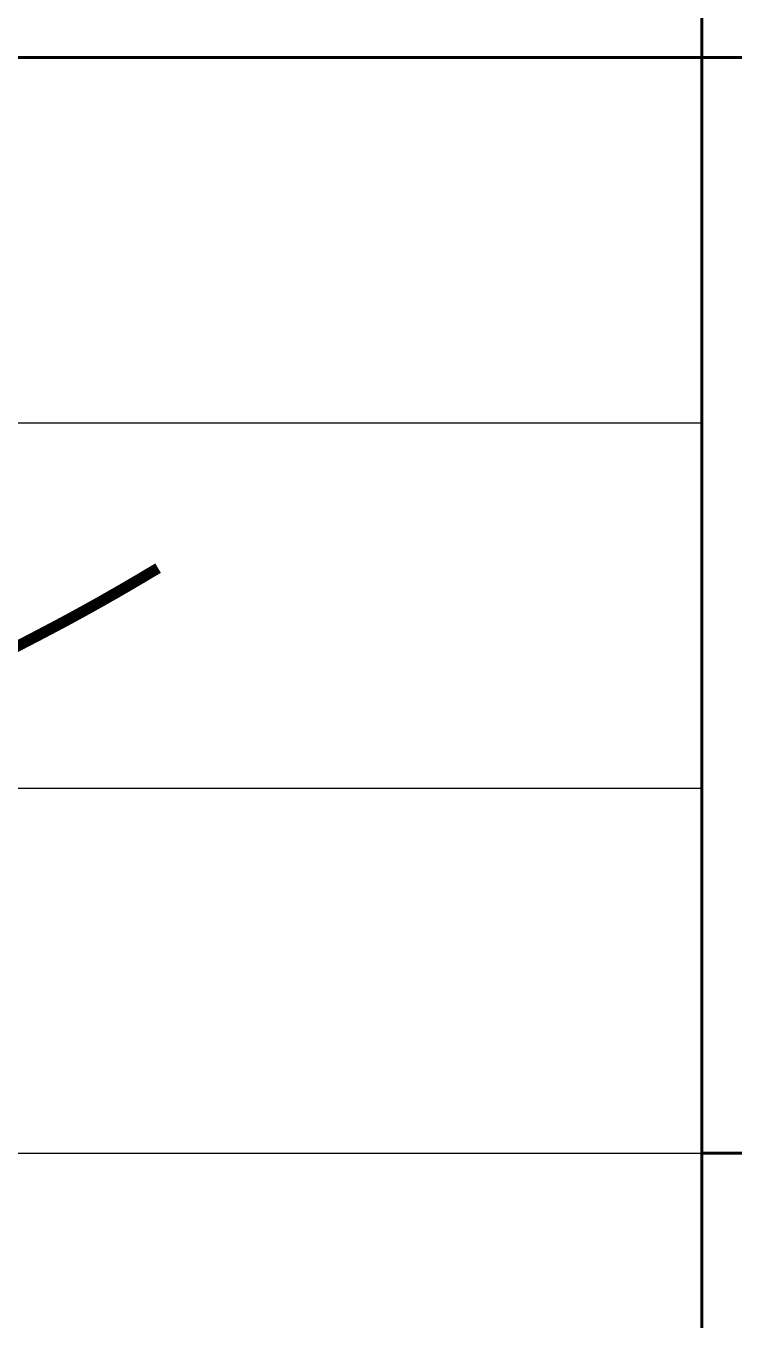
# Paper-space layout 'A4 Ф3' of a CAD drawing. Header units: millimetres. Extents: x 1 to 211, y 1 to 298.
# Drawn here: x 76.75 to 86.44, y 18.72 to 36.43 of the extents above; entities that cross this region are included whole.
import ezdxf

# ---------------------------------------------------------------- set-up
doc = ezdxf.new("R2010")
doc.units = ezdxf.units.MM
doc.layers.add('FORMAT', color=7, linetype='Continuous')
doc.layers.add('List', color=7, linetype='Continuous')

# ---------------------------------------------------------------- blocks, each defined once
blk = doc.blocks.new('СНП')
at = {"layer": 'List', "color": 0, "const_width": 0.3}
for points in [[(9.310406134596747, 9.33727335909637), (9.10652561681252, 9.396389962775764), (8.917012832402749, 9.44063263065027), (8.74123004902617, 9.471926225000537), (8.578539534341521, 9.492195608107181), (8.428303556007537, 9.503365642250849), (8.289884381682954, 9.50736118971215), (8.16264427902651, 9.50610711277173), (8.045945515696943, 9.501528273710257), (7.939183704860555, 9.495220391719776), (7.841887841713932, 9.487462613638321), (7.753620266961233, 9.478204943215388), (7.673943321306614, 9.467397384200458), (7.602419345454226, 9.454989940343033), (7.538610680108229, 9.440932615392597), (7.482079665972776, 9.425175413098628), (7.432388643752025, 9.407668337210623), (7.389147888260605, 9.388411387795628), (7.352159410755058, 9.367604550190812), (7.3212731566024, 9.34549780605092), (7.296339071169645, 9.32234113703069), (7.277207099823808, 9.298384524784844), (7.263727187931905, 9.27387795096812), (7.255749280860952, 9.249071397235248), (7.253123323977964, 9.224214845240965), (7.255786794468837, 9.199574942257925), (7.264027296794994, 9.175484998030505), (7.278219967236731, 9.152294987920987), (7.298739942074352, 9.130354887291695), (7.325962357588156, 9.110014671504892), (7.360262350058446, 9.091624315922878), (7.402015055765518, 9.075533795907972), (7.451595610989679, 9.06209308682245), (7.50922076117761, 9.051593834801565), (7.574473688441527, 9.044094369072354), (7.646779184060031, 9.039594689634832), (7.725562039311723, 9.038094796488984), (7.810247045475204, 9.039594689634832), (7.900258993829075, 9.044094369072354), (7.995022675651933, 9.051593834801565), (8.093962882222378, 9.06209308682245), (8.196583600034385, 9.07553379590798), (8.302705596443392, 9.091624315922893), (8.412228834020206, 9.1100146715049), (8.525053275335639, 9.1303548872917), (8.641078882960498, 9.152294987921003), (8.760205619465596, 9.17548499803052), (8.88233344742174, 9.199574942257932), (9.00736232939974, 9.224214845240965), (9.135242246483562, 9.249142225491404), (9.266123253809788, 9.274444577017412), (9.400205425028162, 9.300296887701215), (9.53768883378842, 9.326874145425052), (9.678773553740305, 9.354351338071154), (9.823659658533556, 9.38290345352177), (9.972547221817912, 9.41270547965913), (10.12563631724311, 9.443932404365476), (10.28292694541348, 9.47667588803668), (10.44361881475166, 9.510694281123158), (10.60671156063488, 9.545662606588962), (10.77120481844034, 9.581255887398134), (10.9360982235453, 9.617149146514741), (11.10039141132695, 9.653017406902812), (11.26308401716253, 9.688535691526404), (11.42317567642926, 9.723379023349572), (11.57992820640424, 9.757356084826846), (11.73365215196403, 9.790810196374593), (11.88492023988509, 9.824218337899701), (12.03430519694387, 9.858057489309012), (12.18237974991681, 9.892804630509396), (12.32971662558035, 9.928936741407718), (12.47688855071095, 9.966930801910841), (12.62446825208504, 10.00726379192562), (12.7726869614206, 10.05025857194667), (12.92040993020161, 10.09562152481974), (13.06616091485362, 10.14290491397827), (13.20846367180214, 10.19166100285574), (13.34584195747269, 10.24144205488562), (13.47681952829079, 10.2918003335014), (13.59992014068197, 10.34228810213653), (13.71366755107174, 10.3924576242245), (13.81696111104675, 10.44189634949168), (13.91020255283813, 10.49033247283597), (13.99416920383813, 10.53752937544823), (14.06963839143902, 10.58325043851926), (14.13738744303304, 10.62725904323988), (14.19819368601245, 10.66931857080092), (14.25283444776951, 10.7091924023932), (14.30208705569647, 10.74664391920754), (14.34661775549416, 10.78152025448956), (14.38664846609772, 10.81400354970404), (14.42229002475087, 10.84435969837056), (14.45365326869732, 10.87285459400872), (14.48084903518079, 10.89975413013811), (14.503988161445, 10.92532420027829), (14.52318148473366, 10.94983069794887), (14.53853984229048, 10.9735395166694), (14.55016298751396, 10.99661683992317), (14.55810633842162, 11.0188300110481), (14.56241422918576, 11.0398466633458), (14.5631309939787, 11.0593344301179), (14.56030096697272, 11.07696094466598), (14.55396848234014, 11.09239384029167), (14.54417787425324, 11.10530075029658), (14.53097347688435, 11.11534930798232), (14.51440701373662, 11.12225146217005), (14.49455976563675, 11.12589642375925), (14.47152040274231, 11.1262177191689), (14.44537759521086, 11.12314887481802), (14.41622001319997, 11.11662341712565), (14.3841363268672, 11.10657487251077), (14.34921520637012, 11.09293676739242), (14.31154532186628, 11.0756426281896), (14.27118209227972, 11.05463706025148), (14.22804793160026, 11.02990898464794), (14.18203200258419, 11.00145840137892), (14.13302346798779, 10.96928531044447), (14.08091149056734, 10.93338971184454), (14.02558523307913, 10.89377160557919), (13.96693385827944, 10.85043099164837), (13.90484652892455, 10.80336787005209), (13.83920501864132, 10.75258593374474), (13.76986154453885, 10.69810364749821), (13.69666093459678, 10.63994316903876), (13.61944801679479, 10.57812665609267), (13.53806761911253, 10.51267626638619), (13.45236456952968, 10.44361415764561), (13.36218369602588, 10.37096248759719), (13.26736982658081, 10.29474341396718), (13.16784906979936, 10.21498278750329), (13.06387265678745, 10.13172123103881), (12.95577309927622, 10.04500306042846), (12.84388290899681, 9.954872591526971), (12.72853459768038, 9.861374140189042), (12.61006067705808, 9.764552022269392), (12.48879365886104, 9.66445055362275), (12.36506605482042, 9.561114050103832), (12.23833788679997, 9.453790841729706), (12.10457921719386, 9.338545315166975), (11.95888761852884, 9.210645871244566), (11.79636066333169, 9.065360910791433), (11.61209592412919, 8.897958834636505), (11.40119097344808, 8.703708043608742), (11.15874338381513, 8.477876938537094), (10.87985072775713, 8.215733920250498), (10.56175954992603, 7.914656539022708), (10.21031228347458, 7.580458942906794), (9.833500333680727, 7.221064429400577), (9.439315105822422, 6.844396296001953), (9.035748005177611, 6.458377840208783), (8.630790437024244, 6.070932359518906), (8.232433806640266, 5.689983151430197), (7.848669519303626, 5.323453513440519), (7.486013720853991, 4.977852570830776), (7.145081519377891, 4.654032760014018), (6.825012763523579, 4.351432345186346), (6.524947301939306, 4.069489590543867), (6.244024983273321, 3.807642760282654), (5.981385656173874, 3.565330118598829), (5.736169169289218, 3.341989929688473), (5.507515371267601, 3.137060457747701), (5.294416932388474, 2.94974411264129), (5.095277809456088, 2.778299886908904), (4.908354780905885, 2.620750918758865), (4.731904625173321, 2.475120346399556), (4.564184120693838, 2.339431308039287), (4.403450045902888, 2.211706941886433), (4.247959179235916, 2.089970386149332), (4.095968299128372, 1.972244779036323), (3.946052844213711, 1.856932779294787), (3.798062893917415, 1.743955127828108), (3.652167187862972, 1.633612086078706), (3.508534465673871, 1.526203915489013), (3.367333466973603, 1.422030877501434), (3.228732931385654, 1.321393233558382), (3.092901598533516, 1.224591245102281), (2.960008208040676, 1.131925173575531), (2.830253475748296, 1.043654478818091), (2.703966022368232, 0.9598754142598906), (2.58150644483001, 0.8806434317284015), (2.463235340063159, 0.806013983051109), (2.349513304997206, 0.7360425200554559), (2.24070093656168, 0.6707844945689203), (2.137158831686107, 0.6102953584189664), (2.039247587300015, 0.5546305634330793), (1.947082779226141, 0.5037808673718658), (1.859799898860051, 0.4574782517286451), (1.776289416490522, 0.4153900039298933), (1.695441802406328, 0.3771834114020933), (1.616147526896246, 0.3425257615717214), (1.537297060249051, 0.3110843418652465), (1.457780872753518, 0.2825264397091587), (1.376489434698422, 0.2565193425299199), (1.292673813503509, 0.2328273789212929), (1.207027465112391, 0.2116030421461517), (1.120604442599654, 0.1930958666346285), (1.034458799039878, 0.1775553868168629), (0.9496445875076485, 0.1652311371229942), (0.8672158610775464, 0.1563726519831832), (0.7882266728241554, 0.1512294658275479), (0.7137310758220583, 0.1500511130862421), (0.6445843324688612, 0.1530316760938248), (0.5808465424542579, 0.1601434288024919), (0.5223790147909673, 0.1713031930688729), (0.4690430584917057, 0.1864277907495975), (0.4206999825691906, 0.2054340437012527), (0.3772110960361399, 0.2282387737804754), (0.3384377079052705, 0.2547588028438952), (0.3042411271893002, 0.2849109527481133), (0.2744503015295721, 0.3185750771296298), (0.2487647330819325, 0.3554831567444339), (0.2268515626308536, 0.3953302041283493), (0.2083779309608076, 0.4378112318172427), (0.1930109788562666, 0.4826212523469522), (0.1804178471017028, 0.5294552782533515), (0.1702656764815884, 0.5780083220722645), (0.1622216077803955, 0.6279753963395578), (0.1560498656952785, 0.6791300710169496), (0.1519030105741208, 0.7315601457696915), (0.1500306866774881, 0.7854319776888943), (0.150682538265946, 0.840911923865697), (0.1541082096000599, 0.8981663413912102), (0.1605573449403959, 0.9573615873565657), (0.1702795885475188, 1.018664018852867), (0.1835245846819948, 1.082239992971267), (0.2005096162330158, 1.148232761539595), (0.2213225206042757, 1.216693155332677), (0.2460187738280961, 1.287648899862062), (0.2746538519367974, 1.361127720639309), (0.3072832309627007, 1.437157343175982), (0.3439623869381265, 1.515765492983611), (0.3847467958953963, 1.59697989557376), (0.42969193386683, 1.680828276457987), (0.4789087535213901, 1.767310635234103), (0.5327301140746047, 1.856316067845), (0.5915443513786423, 1.947705944319814), (0.655739801285672, 2.041341634687732), (0.7257047996478628, 2.137084508977871), (0.8018276823173838, 2.234795937219395), (0.8844967851464042, 2.334337289441471), (0.9741004439870927, 2.435569935673221), (1.070869811189961, 2.538332140747598), (1.174407305098895, 2.642369748712589), (1.284158160556121, 2.747405498419944), (1.399567612403866, 2.853162128721443), (1.520080895484357, 2.959362378468846), (1.645143244639823, 3.065728986513903), (1.77419989471249, 3.171984691708388), (1.906696080544586, 3.277852232904081), (2.042114021503486, 3.383031243823516), (2.180083875057156, 3.487128937672451), (2.320272783198709, 3.589729422527454), (2.462347887921259, 3.690416806465087), (2.605976331217921, 3.788775197561882), (2.750825255081807, 3.884388703894416), (2.896561801506031, 3.976841433539227), (3.042853112483707, 4.065717494572879), (3.190181047424514, 4.151099420376567), (3.342286335404396, 4.235063445550018), (3.503724422915862, 4.320184229997572), (3.679050756451419, 4.409036433623612), (3.872820782503578, 4.504194716332499), (4.089589947564846, 4.60823373802858), (4.333913698127733, 4.723728158616211), (4.610347480684747, 4.85325263799978), (4.921534523603355, 4.998390938548453), (5.26246918275086, 5.156763232490732), (5.62623359586952, 5.324998794519935), (6.005909900701595, 5.499726899329402), (6.394580234989343, 5.67757682161244), (6.785326736475026, 5.855177836062381), (7.171231542900903, 6.029159217372551), (7.54537679200923, 6.196150240236271), (7.902398380119242, 6.353511168543946), (8.243147237858047, 6.501526222974327), (8.570028054429725, 6.641210613403266), (8.885445519038358, 6.773579549706589), (9.191804320888023, 6.899648241760132), (9.491509149182807, 7.020431899439728), (9.786964693126786, 7.136945732621228), (10.08057564192404, 7.250204951180457), (10.37410835536858, 7.361070279127666), (10.66677587561409, 7.469784497010721), (10.95715291540421, 7.576435899511892), (11.24381418748255, 7.681112781313437), (11.52533440459273, 7.783903437097642), (11.80028827947838, 7.88489616154677), (12.06725052488312, 7.984179249343092), (12.32479585355057, 8.081840995168873), (12.57200292666209, 8.178033775721708), (12.80996619915003, 8.273166295760412), (13.04028407438449, 8.367711342059145), (13.26455495573555, 8.462141701392026), (13.4843772465733, 8.556930160533218), (13.70134935026785, 8.652549506256854), (13.91706967018926, 8.749472525337074), (14.13313660970765, 8.84817200454804), (14.35079806469916, 8.948991442941235), (14.56989990106418, 9.051757188677676), (14.78993747720918, 9.156166302195771), (15.01040615154062, 9.261915843933878), (15.23080128246493, 9.368702874330381), (15.4506182283886, 9.476224453823676), (15.66935234771808, 9.584177642852133), (15.88649899885981, 9.692259501854153), (16.10148146531236, 9.800137709175537), (16.31343473094266, 9.907362414791812), (16.52142170470973, 10.01345438658597), (16.72450529557261, 10.11793439244096), (16.92174841249031, 10.22032320023976), (17.11221396442188, 10.32014157786533), (17.29496486032633, 10.41691029320065), (17.4690640091627, 10.51015011412867), (17.63374503030389, 10.59943989718852), (17.78892438477835, 10.6845908535439), (17.93468924402841, 10.76547228301466), (18.07112677949639, 10.84195348542067), (18.19832416262462, 10.91390376058175), (18.31636856485542, 10.98119240831778), (18.42534715763113, 11.04368872844861), (18.52534711239407, 11.10126202079408), (18.61651371468001, 11.15387961007456), (18.69922470639849, 11.20190092061242), (18.77391594355252, 11.24578340163055), (18.84102328214509, 11.28598450235184), (18.90098257817919, 11.32296167199916), (18.95422968765781, 11.35717235979541), (19.00120046658394, 11.38907401496346), (19.04233077096059, 11.4191240867262), (19.07804556048635, 11.44772193565038), (19.10872620964227, 11.47503456767811), (19.13474319660498, 11.50117090009544), (19.15646699955114, 11.52623985018834), (19.17426809665741, 11.55035033524282), (19.18851696610042, 11.57361127254486), (19.19958408605683, 11.59613157938048), (19.20783993470327, 11.61802017303567), (19.21358234734782, 11.63933514283689), (19.21681858782406, 11.65993126627237), (19.21748327709703, 11.67961249287081), (19.21551103613174, 11.69818277216088), (19.21083648589319, 11.71544605367129), (19.20339424734642, 11.73120628693072), (19.19311894145642, 11.74526742146785), (19.17994518918822, 11.75743340681138), (19.16383303658638, 11.76755902038252), (19.14484423001368, 11.77570235117256), (19.12306594091243, 11.78197231606532), (19.09858534072499, 11.78647783194463), (19.07148960089365, 11.7893278156943), (19.04186589286076, 11.79063118419816), (19.00980138806864, 11.79049685434001), (18.97538325795961, 11.78903374300368), (18.93853886006796, 11.78622732819271), (18.89855629629574, 11.78156933238952), (18.85456385463698, 11.77442803919624), (18.80568982308567, 11.76417173221498), (18.75106248963585, 11.7501686950479), (18.68981014228152, 11.73178721129713), (18.62106106901669, 11.70839556456479), (18.54394355783538, 11.679362038453), (18.4579018923791, 11.64426548876358), (18.36364433887933, 11.6035270600969), (18.26219515921505, 11.55777846925301), (18.15457861526524, 11.50765143303197), (18.04181896890887, 11.45377766823382), (17.92494048202493, 11.39678889165861), (17.80496741649239, 11.33731682010639), (17.68292403419023, 11.2759931703772), (17.55951860124922, 11.21322819535626), (17.43419540080726, 11.14854629226935), (17.30608272025404, 11.08125039442747), (17.17430884697927, 11.01064343514158), (17.03800206837262, 10.93602834772265), (16.8962906718238, 10.85670806548163), (16.74830294472249, 10.77198552172952), (16.5931671744584, 10.68116364977726), (16.43036033348546, 10.58379952172814), (16.26075413451473, 10.48046676485467), (16.08556897532149, 10.37199314522168), (15.90602525368104, 10.25920642889396), (15.72334336736865, 10.14293438193635), (15.53874371415965, 10.02400477041366), (15.35344669182931, 9.90324536039072), (15.16867269815294, 9.781483917932349), (14.98513584334424, 9.659198802021933), (14.8015250873706, 9.535470743317262), (14.61602310263782, 9.409031065394707), (14.42681256155171, 9.278611091830648), (14.23207613651807, 9.142942146201454), (14.02999649994269, 9.000755552083511), (13.81875632423139, 8.850782633053164), (13.59653828178997, 8.69175471268678), (13.36241727774545, 8.52301715144395), (13.11903714810972, 8.346371457316955), (12.86993396161588, 8.16423317518126), (12.61864378699705, 7.979017849912345), (12.36870269298634, 7.79314102638569), (12.12364674831685, 7.609018249476775), (11.8870120217217, 7.429065064061063), (11.66233458193399, 7.25569701501405), (11.45230709185915, 7.090775693329668), (11.25624859109186, 6.933946874475765), (11.07263471339912, 6.784302380038688), (10.89994109254794, 6.640934031604736), (10.73664336230529, 6.502933650760262), (10.5812171564382, 6.369393059091578), (10.43213810871365, 6.239404078185003), (10.28788185289864, 6.112058529626871), (10.14713830016129, 5.986563447015846), (10.00945447127411, 5.862586711999917), (9.874591664410746, 5.739911418239437), (9.742311177744831, 5.618320659394719), (9.612374309450002, 5.497597529126096), (9.484542357699892, 5.377525121093924), (9.358576620668137, 5.257886528958522), (9.234238396528374, 5.13846484638023), (9.110912847476483, 5.018641889091163), (8.986480591797333, 4.896194361110559), (8.858446111798042, 4.768497688529429), (8.724313889785721, 4.63292729743879), (8.581588408067484, 4.486858613929676), (8.42777414895045, 4.327667064093098), (8.260375594741728, 4.152728074020053), (8.076897227748438, 3.959417069801595), (7.876102138744753, 3.746548293482987), (7.661787852373104, 3.518691250926565), (7.439010501742975, 3.281854263948936), (7.21282621996386, 3.04204565436671), (6.988291140145246, 2.805273743996487), (6.770461395396623, 2.577546854654883), (6.564393118827479, 2.3648733081585), (6.375142443547304, 2.173261426323925)], [(22.7860849770218, 6.580723989741244), (23.11507702775674, 6.625117774047595), (23.40876200135287, 6.671231660745881), (23.67172786128664, 6.718973131656497), (23.90856257103451, 6.768249668599843), (24.12385409407293, 6.818968753396291), (24.32219039387836, 6.871037867866242), (24.50815943392723, 6.924364493830076), (24.68634917769602, 6.978856113108179), (24.86072735976279, 7.034509956755641), (25.03278079911216, 7.091682252766197), (25.20337608583034, 7.15081897836827), (25.37337981000356, 7.21236611079027), (25.54365856171806, 7.276769627260627), (25.71507893106006, 7.344475505007771), (25.88850750811578, 7.415929721260113), (26.06481088297146, 7.491578253246096), (26.24442063349305, 7.571721838556157), (26.42602828866542, 7.656080256229046), (26.60789036525319, 7.744228045665522), (26.78826338002094, 7.835739746266376), (26.96540384973328, 7.93018989743237), (27.13756829115482, 8.0271530385643), (27.30301322105016, 8.126203709062914), (27.4599951561839, 8.226916448329005), (27.60709341140293, 8.328782129775163), (27.7441784938833, 8.430956962861195), (27.87144370888335, 8.53251349105875), (27.98908236166143, 8.632524257839442), (28.09728775747588, 8.730061806674918), (28.19625320158504, 8.824198681036798), (28.28617199924725, 8.914007424396722), (28.36723745572084, 8.998560580226316), (28.43968153687267, 9.077111030688407), (28.50389085100357, 9.149633012710659), (28.56029066702289, 9.21628110191191), (28.60930625383996, 9.277209873911026), (28.65136288036412, 9.332573904326836), (28.68688581550473, 9.382527768778203), (28.7163003281711, 9.427226042883994), (28.7400316872726, 9.466823302263016), (28.75848583141431, 9.501506326056216), (28.77199137798431, 9.531590707492661), (28.78085761406645, 9.557424243323489), (28.78539382674457, 9.579354730299848), (28.78590930310252, 9.597729965172846), (28.78271333022413, 9.61289774469364), (28.77611519519324, 9.625205865613365), (28.7664241850937, 9.635002124683162), (28.75380138713719, 9.642505505102207), (28.73781508904676, 9.64741973586188), (28.71788537867332, 9.649319732401636), (28.69343234386777, 9.647780410160898), (28.66387607248099, 9.642376684579126), (28.6286366523639, 9.632683471095739), (28.58713417136739, 9.618275685150188), (28.53878871734236, 9.598728242181892), (28.48323301259438, 9.573725549095847), (28.4209503172477, 9.543389978659143), (28.35263652588124, 9.507953395104416), (28.27898753307393, 9.46764766266432), (28.20069923340467, 9.422704645571478), (28.11846752145241, 9.373356208058517), (28.03298829179605, 9.319834214358089), (27.94495743901451, 9.262370528702832), (27.85487755363702, 9.201100405295477), (27.762478009994, 9.135772658219146), (27.66729487836617, 9.066039491527071), (27.56886422903424, 8.991553109272473), (27.46672213227894, 8.911965715508577), (27.36040465838097, 8.8269295142886), (27.24944787762108, 8.736096709665787), (27.13338786027997, 8.639119505693335), (27.01201197220512, 8.535869089087441), (26.88611276151112, 8.42709257721605), (26.75673407187932, 8.31375607011006), (26.62491974699105, 8.196825667800368), (26.49171363052764, 8.077267470317885), (26.35815956617046, 7.95604757769351), (26.22530139760085, 7.834132089958139), (26.09418296850013, 7.712487107142685), (25.96553883556655, 7.591859746682111), (25.83886640756583, 7.472121195627757), (25.7133538062806, 7.352923658435024), (25.58818915349346, 7.233919339559299), (25.46256057098705, 7.114760443456013), (25.33565618054398, 6.995099174580559), (25.20666410394685, 6.874587737388338), (25.0747724629783, 6.752878336334767), (24.93925958787675, 6.629520124993462), (24.79976464270384, 6.503650053410943), (24.65601699997705, 6.37430202075194), (24.50774603221381, 6.240509926181204), (24.3546811119316, 6.101307668863462), (24.19655161164785, 5.955729147963467), (24.03308690388005, 5.802808262645946), (23.86401636114564, 5.641578912075637), (23.68927554785491, 5.471422791632186), (23.50962479598946, 5.293112781554789), (23.32603062942371, 5.107769558297583), (23.13945957203209, 4.91651379831466), (22.95087814768901, 4.720466178060149), (22.76125288026892, 4.52074737398815), (22.57155029364623, 4.318478062552777), (22.38273691169536, 4.114778920208159), (22.19575348391386, 3.910815708232007), (22.01143766229167, 3.707934527196535), (21.83060132444186, 3.507526562497567), (21.65405634797748, 3.310982999530921), (21.48261461051161, 3.119695023692422), (21.31708798965729, 2.935053820377902), (21.1582883630276, 2.758450574983164), (21.00702760823559, 2.591276472904048), (20.86460086442867, 2.435251173865957), (20.73423631689154, 2.293408234912533), (20.61964541244327, 2.169109687417034), (20.5245395979029, 2.065717562752695), (20.45263032008951, 1.986593892292766), (20.40762902582213, 1.93510070741047), (20.39324716191982, 1.914600039479061), (20.41319617520165, 1.928453919871763), (20.46967973737379, 1.978530143885315), (20.55887041969098, 2.060719562510406), (20.67543301829506, 2.169418790661211), (20.81403232932792, 2.299024443251887), (20.96933314893139, 2.44393313519663), (21.13600027324735, 2.598541481409604), (21.30869849841765, 2.757246096804983), (21.48209262058415, 2.914443596296941), (21.65183328875804, 3.065599746382638), (21.81751456342772, 3.210456919891129), (21.97971635795096, 3.349826641234471), (22.13901858568548, 3.484520434824723), (22.29600115998904, 3.615349825073927), (22.45124399421936, 3.743126336394134), (22.60532700173421, 3.868661493197386), (22.75883009589131, 3.992766819895756), (22.91236540749075, 4.116137908851982), (23.06667393710196, 4.239006624231677), (23.22252890273668, 4.361488898151172), (23.3807035224067, 4.483700662726768), (23.54197101412377, 4.605757850074787), (23.70710459589965, 4.727776392311568), (23.87687748574611, 4.849872221553397), (24.05206290167491, 4.972161269916618), (24.23309900053924, 5.094637096750432), (24.41908369455799, 5.216803770335644), (24.60877983479147, 5.338042986185946), (24.8009502723, 5.457736439815043), (24.99435785814389, 5.575265826736604), (25.18776544338347, 5.690012842464348), (25.37993587907903, 5.801359182511959), (25.56963201629091, 5.908686542393127), (25.75599042814865, 6.011698651300328), (25.93964257605874, 6.111387373141191), (26.1215936434969, 6.209066605502101), (26.30284881393885, 6.306050245969458), (26.48441327086033, 6.403652192129669), (26.66729219773705, 6.503186341569119), (26.85249077804474, 6.605966591874214), (27.04101419525912, 6.713306840631332), (27.23340370202872, 6.826070138196172), (27.42834482769325, 6.94331614600145), (27.62405917076522, 7.063653678249153), (27.81876832975714, 7.185691549141289), (28.01069390318153, 7.308038572879837), (28.1980574895509, 7.42930356366682), (28.37908068737778, 7.548095335704211), (28.55198509517466, 7.66302270319403), (28.71536603362401, 7.772958548025904), (28.86931371208813, 7.877832022840102), (29.01429206209925, 7.977836347964561), (29.15076501518962, 8.073164743727204), (29.27919650289148, 8.164010430455953), (29.40005045673708, 8.250566628478737), (29.51379080825866, 8.333026558123464), (29.62088148898845, 8.41158343971807), (29.72168977793026, 8.48644981560988), (29.81619634397406, 8.557915516223723), (29.90428520348141, 8.626289694003866), (29.98584037281382, 8.69188150139454), (30.06074586833286, 8.755000090839992), (30.12888570640005, 8.81595461478446), (30.19014390337694, 8.875054225672194), (30.24440447562505, 8.93260807594745), (30.29164164846534, 8.988809385871086), (30.33219048305639, 9.043387646970636), (30.36647624951617, 9.09595641859022), (30.39492421796266, 9.14612926007402), (30.41795965851385, 9.193519730766162), (30.43600784128772, 9.237741390010825), (30.44949403640226, 9.278407797152134), (30.45884351397543, 9.315132511534237), (30.46436556149397, 9.347593499344306), (30.46590553591955, 9.375726354141525), (30.46319281158259, 9.399531076328058), (30.45595676281353, 9.419007666306094), (30.44392676394276, 9.434156124477802), (30.42683218930071, 9.444976451245372), (30.40440241321781, 9.451468647010984), (30.37636681002447, 9.45363271217682), (30.34245475384967, 9.45137847763187), (30.30239561801664, 9.444255096212451), (30.25591877564714, 9.431721551241658), (30.20275359986296, 9.413236826042635), (30.14262946378587, 9.388259903938488), (30.07527574053766, 9.356249768252331), (30.0004218032401, 9.316665402307308), (29.91779702501498, 9.26896578942651), (29.82729186619574, 9.212796692409121), (29.7294411359626, 9.148550991958508), (29.62494073070743, 9.076808348254076), (29.51448654682213, 8.998148421475236), (29.39877448069855, 8.913150871801413), (29.27850042872861, 8.822395359412006), (29.15436028730417, 8.726461544486433), (29.02704995281711, 8.62592908720412), (28.89721377381203, 8.521339003839733), (28.76528990744425, 8.413077735049148), (28.63166496302183, 8.301493077583501), (28.49672554985281, 8.186932828193925), (28.36085827724523, 8.06974478363154), (28.22444975450713, 7.950276740647503), (28.08788659094654, 7.828876495992943), (27.95155539587153, 7.705891846418978), (27.81578478707305, 7.581567537795002), (27.68067141627378, 7.455736112463249), (27.54625394367938, 7.328127061884174), (27.41257102949543, 7.19846987751827), (27.27966133392756, 7.066494050825987), (27.1475635171814, 6.931929073267802), (27.01631623946255, 6.79450443630418), (26.88595816097666, 6.653949631395619), (26.75650216805603, 6.510103641602135), (26.62785805153982, 6.363243416382182), (26.49990982839389, 6.2137553967938), (26.37254151558411, 6.062026023895015), (26.24563713007632, 5.908441738743846), (26.11908068883638, 5.753388982398341), (25.99275620883017, 5.597254195916498), (25.86654770702352, 5.440423820356365), (25.74052606166873, 5.283380906604804), (25.61550959616374, 5.126994944863874), (25.49250349519292, 4.972232035164495), (25.37251294344062, 4.820058277537555), (25.25654312559122, 4.671439772013968), (25.14559922632908, 4.527342618624622), (25.04068643033857, 4.388732917400425), (24.94280992230406, 4.256576768372291), (24.85275580808042, 4.131647051578312), (24.77043387820466, 4.013943767085542), (24.69553484438429, 3.90327369496822), (24.62774941832683, 3.799443615300624), (24.5667683117398, 3.702260308157001), (24.51228223633071, 3.611530553611601), (24.46398190380709, 3.52706113173869), (24.42155802587644, 3.448658822612493), (24.38472708842174, 3.376149728259669), (24.35330867402778, 3.309437238516238), (24.32714813945479, 3.248444065170588), (24.30609084146302, 3.19309292001111), (24.28998213681271, 3.143306514826214), (24.2786673822641, 3.099007561404278), (24.27199193457742, 3.060118771533701), (24.26980115051291, 3.026562857002893), (24.27200482151406, 2.998259309442403), (24.27877047775727, 2.975114739851555), (24.29033008410217, 2.957032539071825), (24.30691560540841, 2.943916097944708), (24.32875900653562, 2.935668807311706), (24.35609225234346, 2.932194058014289), (24.38914730769155, 2.93339524089395), (24.42815613743954, 2.93917574679218), (24.47449764662878, 2.95023116867501), (24.53413850102751, 2.970425908006653), (24.61419230658567, 3.004416568375852), (24.72177266925321, 3.056859753371348), (24.86399319498008, 3.132412066581899), (25.04796748971622, 3.235730111596247), (25.28080915941159, 3.371470492003147), (25.56963181001612, 3.544289811391344)], [(28.61796615923697, 5.681150373459672), (28.67377315421355, 5.620195886817434), (28.72296914948175, 5.557077320396807), (28.76636602084166, 5.49334043822882), (28.80477564409338, 5.430531004344508), (28.83900989503701, 5.370194782774895), (28.86988064947265, 5.313877537551007), (28.89819978320039, 5.263125032703875), (28.92477917202035, 5.219483032264513), (28.95040491846364, 5.184117299990781), (28.9757600319855, 5.156673598547769), (29.0015017487722, 5.136417690327427), (29.02828730501, 5.122615337721661), (29.05677393688515, 5.114532303122395), (29.08761888058393, 5.111434348921562), (29.1214793722926, 5.112587237511085), (29.15901264819742, 5.117256731282886), (29.20110146627886, 5.125024185824464), (29.24953067169416, 5.136733329505609), (29.30631063139477, 5.153543483891702), (29.37345171233214, 5.176613970548089), (29.45296428145771, 5.207104111040145), (29.54685870572294, 5.246173226933251), (29.65714535207927, 5.294980639792747), (29.78583458747816, 5.354685671184007), (29.93464922275527, 5.426253050373126), (30.10416184428324, 5.509869137429028), (30.29465748231889, 5.605525700121368), (30.50642116711907, 5.713214506219777), (30.73973792894065, 5.832927323493926), (30.99489279804045, 5.964655919713443), (31.27217080467532, 6.108392062648), (31.57185697910211, 6.264127520067226), (31.8948246464601, 6.432438060586072), (32.24430031141824, 6.616235456200733), (32.62409877352791, 6.819015479752657), (33.03803483234054, 7.044273904083347), (33.48992328740747, 7.295506502034264), (33.98357893828013, 7.576209046446898), (34.52281658450989, 7.889877310162709), (35.11145102564814, 8.240007066023196)], [(11.03043214625557, 5.849225276757607), (11.16560778917659, 6.016682787982482), (11.27334359137709, 6.155020552926771), (11.35692712614319, 6.267915143016438), (11.41964596676102, 6.359043129677438), (11.4647876865167, 6.432081084335713), (11.49563985869634, 6.490705578417227), (11.51549005658607, 6.538593183347934), (11.527625853472, 6.579420470553792), (11.53481763555123, 6.616245826891223), (11.53776704066482, 6.649654900938578), (11.53665851956478, 6.679615156704706), (11.53167652300313, 6.706094058198424), (11.52300550173189, 6.729059069428565), (11.51082990650309, 6.748477654403977), (11.49533418806876, 6.764317277133471), (11.4767027971809, 6.776545401625902), (11.45510390963184, 6.785156605216052), (11.43064060137506, 6.790253918542624), (11.4033996734043, 6.791967485570296), (11.37346792671333, 6.790427450263742), (11.34093216229592, 6.785763956587629), (11.30587918114582, 6.77810714850662), (11.2683957842568, 6.767587169985404), (11.22856877262262, 6.75433416498862), (11.1865174973579, 6.738499968208792), (11.14249151006071, 6.720323177249611), (11.09677291244998, 6.700064080442615), (11.04964380624462, 6.677982966119309), (11.00138629316355, 6.654340122611216), (10.95228247492572, 6.629395838249877), (10.90261445325003, 6.603410401366801), (10.85266432985542, 6.576644100293528), (10.80275760685696, 6.549169237344351), (10.7533933879544, 6.52030617076474), (10.70511417724362, 6.489187272782949), (10.65846247882051, 6.454944915627244), (10.61398079678095, 6.416711471525879), (10.57221163522085, 6.373619312707099), (10.53369749823608, 6.324800811399171), (10.49898088992255, 6.269388339830335), (10.46846687987223, 6.206958929445129), (10.44201079966146, 6.138868248553102), (10.41933054636269, 6.066916624680082), (10.40014401704833, 5.992904385351891), (10.38416910879083, 5.918631858094364), (10.37112371866262, 5.845899370433308), (10.36072574373613, 5.776507249894571), (10.35269308108381, 5.712255824003953), (10.34676532822795, 5.654612829574432), (10.34276888449041, 5.603715640567493), (10.3405518496429, 5.559369040231786), (10.33996232345713, 5.521377811815931), (10.34084840570482, 5.489546738568556), (10.3430581961577, 5.463680603738289), (10.34643979458748, 5.44358419057378), (10.35084130076588, 5.429062282323663), (10.35614336448476, 5.41992327750308), (10.36235683561653, 5.41599003569334), (10.36952511405376, 5.417089031742271), (10.37769159968901, 5.42304674049771), (10.38689969241484, 5.433689636807493), (10.3971927921238, 5.448844195519434), (10.40861429870846, 5.468336891481392), (10.42120761206139, 5.49199419954116), (10.43496188190727, 5.519743817652589), (10.44964925729937, 5.551918336193359), (10.46498763712307, 5.588951568647189), (10.48069492026379, 5.631277328497759), (10.49648900560691, 5.679329429228751), (10.51208779203783, 5.733541684323874), (10.52720917844194, 5.794347907266818), (10.54157106370465, 5.862181911541256), (10.55487326291918, 5.937134074855769), (10.56674325601008, 6.01792103181836), (10.57679043910976, 6.102915981261922), (10.5846242083506, 6.190492122019328), (10.58985395986499, 6.279022652923487), (10.59208908978533, 6.366880772807263), (10.59093899424401, 6.452439680503545), (10.58601306937341, 6.534072574845232), (10.57697857873583, 6.610481629977464), (10.56373425561313, 6.681684921294483), (10.54623670071706, 6.748029499502827), (10.5244425147594, 6.809862415308991), (10.4983082984519, 6.867530719419505), (10.46779065250632, 6.921381462540892), (10.43284617763443, 6.971761695379655), (10.39343147454798, 7.019018468642308), (10.34955016060973, 7.063444606383434), (10.3013939197864, 7.105116026049834), (10.24920145269573, 7.144054418436319), (10.19321145995542, 7.180281474337732), (10.13366264218322, 7.213818884548921), (10.07079369999683, 7.24468833986473), (10.00484333401399, 7.272911531079984), (9.936050244852416, 7.298510148989542), (9.864566332841106, 7.321484193727428), (9.790196297154177, 7.341746902784613), (9.712658036677032, 7.359189822991254), (9.631669450295062, 7.373704501177535), (9.546948436893665, 7.385182484173604), (9.458212895358235, 7.39351531880964), (9.365180724574172, 7.398594551915799), (9.267569823426866, 7.400311730322243), (9.16500405669397, 7.398446332221716), (9.056731152722136, 7.392329561257078), (8.941904805750266, 7.381180552433768), (8.819678710017264, 7.364218440757213), (8.689206559762043, 7.340662361232851), (8.549642049223499, 7.309731448866095), (8.40013887264054, 7.270644838662377), (8.23985072425207, 7.222621665627151), (8.068358067835256, 7.165112432104592), (7.886948445320305, 7.09849310979397), (7.697336168175691, 7.02337103773334), (7.501235547869884, 6.940353554960729), (7.300360895871351, 6.850048000514192), (7.096426523648565, 6.753061713431769), (6.891146742669997, 6.65000203275148), (6.686235864404115, 6.541476297511394), (6.483353949950092, 6.428240066577664), (6.283944058929889, 6.311641778128965), (6.089395000596173, 6.193178090172104), (5.901095584201608, 6.074345660713895), (5.720434618998857, 5.956641147761125), (5.548800914240586, 5.841561209320609), (5.387583279179456, 5.730602503399147), (5.238170523068134, 5.625261688003547), (5.101586712791465, 5.526597103973919), (4.977396945763016, 5.43391382348355), (4.864801577028539, 5.346078601539041), (4.763000961633783, 5.261958193146995), (4.671195454624498, 5.180419353314), (4.588585411046435, 5.100328837046667), (4.514371185945343, 5.020553399351577), (4.447753134366972, 4.93995979523536), (4.388053792606068, 4.857617601150842), (4.335084421953361, 4.773407679335889), (4.288778464948578, 4.687413713474633), (4.249069364131446, 4.599719387251219), (4.215890562041688, 4.510408384349773), (4.189175501219033, 4.419564388454404), (4.168857624203206, 4.327271083249257), (4.154870373533934, 4.233612152418437), (4.147129562911511, 4.138813520794649), (4.145480490678515, 4.043670077804733), (4.149750826338092, 3.949118954024108), (4.159768239393386, 3.856097280028187), (4.175360399347543, 3.765542186392366), (4.196354975703712, 3.678390803692074), (4.222579637965035, 3.5955802625027), (4.25386205563466, 3.518047693399658), (4.290077125271036, 3.446527795090844), (4.331288651653827, 3.380945538814074), (4.377607666618003, 3.321023463939617), (4.429145201998533, 3.266484109837797), (4.486012289630385, 3.217050015878875), (4.548319961348528, 3.172443721433175), (4.61617924898793, 3.132387765870952), (4.689701184383561, 3.096604688562514), (4.76893203079999, 3.064844775169035), (4.853658977220194, 3.03696929651516), (4.943604444056752, 3.012867269716416), (5.038490851722243, 2.992427711888346), (5.138040620629243, 2.975539640146457), (5.24197617119033, 2.962092071606313), (5.350019923818084, 2.951974023383421), (5.461894298925083, 2.945074512593315), (5.577497517732152, 2.941356545410371), (5.697431004693108, 2.941079084244428), (5.822471985070012, 2.944575080564142), (5.953397684124929, 2.952177485838184), (6.090985327119923, 2.964219251535247), (6.236012139317058, 2.981033329123981), (6.389255345978395, 3.002952670073078), (6.551492172366001, 3.030310225851188), (6.723222263046594, 3.063337212644306), (6.903834939805522, 3.101857905507593), (7.092441943732794, 3.145594844213519), (7.288155015918412, 3.19427056853457), (7.490085897452386, 3.2476076182432), (7.697346329424719, 3.305328533111897), (7.909048052925419, 3.367155852913128), (8.124302809044488, 3.432812117419359), (8.34229636059885, 3.502019866470099), (8.562510557313074, 3.574501640172947), (8.784501270638643, 3.649979978702589), (9.007824372027043, 3.728177422233663), (9.232035732929758, 3.808816510940822), (9.456691224798268, 3.891619784998709), (9.681346719084067, 3.976309784581985), (9.905558087238632, 4.062609049865308), (10.12877016807272, 4.150240121090348), (10.34998366983416, 4.23892553876692), (10.56808826813007, 4.328387843471837), (10.78197363856755, 4.418349575781952), (10.99052945675371, 4.508533276274086), (11.19264539829566, 4.598661485525077), (11.38721113880049, 4.688456744111761), (11.57311635387533, 4.77764159261094), (11.74954680553132, 4.865966317488187), (11.91687260139583, 4.953292188763775), (12.07575993550028, 5.03950822234669), (12.22687500187607, 5.124503434145928), (12.37088399455464, 5.208166840070468), (12.50845310756738, 5.290387456029314), (12.64024853494572, 5.371054297931436), (12.76693647072107, 5.45005638168584), (12.88902581322098, 5.527273474527248), (13.00639627795759, 5.602548348993401), (13.11877028473913, 5.675714528947793), (13.22587025337387, 5.746605538253881), (13.32741860367007, 5.81505490077518), (13.42313775543599, 5.880896140375142), (13.51275012847988, 5.943962780917274), (13.59597814261, 6.004088346265042), (13.67253496467954, 6.061124857630453), (13.74209674972137, 6.114998325619474), (13.80433039981332, 6.165653258186608), (13.85890281703319, 6.213034163286359), (13.9054809034588, 6.25708554887322), (13.94373156116795, 6.297751922901674), (13.97332169223846, 6.334977793326224), (13.99391819874813, 6.368707668101365), (14.00522499378932, 6.398839811877358), (14.00709403451253, 6.425087516087586), (13.99941428908277, 6.447117828861188), (13.98207472566509, 6.464597798327304), (13.95496431242451, 6.477194472615103), (13.91797201752607, 6.484574899853704), (13.8709868091348, 6.486406128172269), (13.81389765541573, 6.482355205699946), (13.74676007299138, 6.47207993195866), (13.67029577231426, 6.455201112041443), (13.58539301229435, 6.431330302434126), (13.49294005184166, 6.400079059622527), (13.39382514986618, 6.361058940092469), (13.28893656527789, 6.313881500329777), (13.1791625569868, 6.258158296820255), (13.0653913839029, 6.193500886049754), (12.94865009543493, 6.119890770937871), (12.83052090298664, 6.038789240139408), (12.71272480846055, 5.952027528742981), (12.59698281375914, 5.861436871837192), (12.48501592078493, 5.76884850451065), (12.37854513144042, 5.676093661851943), (12.27929144762812, 5.585003578949681), (12.18897587125051, 5.497409490892458), (12.10893079077333, 5.414791183616578), (12.0389341409151, 5.337222646448999), (11.97837524295759, 5.264426419564394), (11.92664341818252, 5.196125043137392), (11.88312798787166, 5.132041057342654), (11.84721827330675, 5.07189700235483), (11.81830359576954, 5.015415418348574), (11.79577327654178, 4.962318845498565), (11.77905364791975, 4.912366818609378), (11.76771908625788, 4.865466851005557), (11.76138097892515, 4.821563450641605), (11.75965071329052, 4.780601125472003), (11.76213967672296, 4.742524383451247), (11.76845925659144, 4.707277732533846), (11.77822084026493, 4.674805680674275), (11.79103581511238, 4.645052735827029), (11.80695044520415, 4.618185373860534), (11.827750501416, 4.595257942298758), (11.85565663132509, 4.577546756579636), (11.89288948250855, 4.566328132141073), (11.94166970254355, 4.562878384420962), (12.0042179390072, 4.568473828857207), (12.08275483947668, 4.584390780887751), (12.17950105152911, 4.611905555950478), (12.29567793129165, 4.651850533655483), (12.42850966909142, 4.703282350301662), (12.57422116380554, 4.764813706360094), (12.72903731431114, 4.835057302301862), (12.88918301948535, 4.912625838598039), (13.05088317820529, 4.996132015719716), (13.21036268934808, 5.084188534137972), (13.36384645179085, 5.175408094323863), (13.5081052736521, 5.268477386176023), (13.64209360001582, 5.362379057303144), (13.76531178520736, 5.456169744741437), (13.87726018355208, 5.548906085527107), (13.97743914937533, 5.639644716696388), (14.06534903700248, 5.727442275285476), (14.14049020075889, 5.811355398330597), (14.20236299496991, 5.890440722867985), (14.25033823621579, 5.964198821158355), (14.28326859009629, 6.033906006360609), (14.29987718446607, 6.10128252685817), (14.29888714717978, 6.168048631034452), (14.27902160609208, 6.235924567272881), (14.23900368905761, 6.306630583956881), (14.17755652393104, 6.38188692946985), (14.09340323856702, 6.46341385219523)], [(11.99000594631883, 4.474581412269486), (12.30253890970175, 4.521018928464819), (12.60094301527876, 4.574392950348347), (12.88574566547461, 4.633649129055491), (13.15747426271404, 4.697733115721611), (13.41665620942179, 4.765590561482127), (13.66381890802261, 4.83616711747242), (13.89948976094123, 4.908408434827869), (14.1241961706024, 4.981260164683874), (14.33841002331194, 5.053825185638118), (14.54238114089997, 5.125835286137295), (14.73630382907769, 5.197179482090412), (14.92037239355628, 5.267746789406452), (15.09478114004694, 5.337426223994391), (15.25972437426088, 5.406106801763236), (15.41539640190928, 5.473677538621963), (15.56199152870333, 5.540027450479577), (15.69981046666852, 5.605082547942053), (15.82957955308739, 5.668916820403403), (15.95213153155677, 5.731641251954641), (16.06829914567349, 5.793366826686785), (16.1789151390344, 5.854204528690821), (16.2848122552363, 5.914265342057795), (16.38682323787605, 5.973660250878701), (16.48578083055046, 6.032500239244541), (16.58224019585887, 6.09079455596364), (16.67564617241058, 6.148145508713497), (16.76516601781741, 6.204053669888935), (16.84996698969117, 6.258019611884755), (16.92921634564367, 6.309543907095779), (17.00208134328673, 6.358127127916795), (17.06772924023214, 6.403269846742638), (17.12532729409173, 6.444472635968089), (17.17411678380134, 6.481199073290987), (17.21363507359293, 6.512764757621106), (17.24349354902253, 6.538448293171235), (17.26330359564612, 6.557528284154159), (17.27267659901973, 6.569283334782674), (17.27122394469936, 6.572992049269551), (17.25855701824101, 6.5679330318276), (17.23428720520069, 6.553384886669597), (17.19834973579936, 6.528996164509152), (17.1519752189178, 6.495895202063188), (17.09671810810173, 6.455580282549469), (17.03413285689689, 6.409549689185723), (16.965773918849, 6.359301705189714), (16.89319574750381, 6.306334613779199), (16.81795279640702, 6.252146698171912), (16.74159951910438, 6.198236241585618), (16.66552382068412, 6.145805570131244), (16.5904474124045, 6.094873181492431), (16.51692545706628, 6.045161616246026), (16.44551311747024, 5.996393414968856), (16.37676555641715, 5.948291118237762), (16.31123793670777, 5.900577266629561), (16.24948542114286, 5.852974400721087), (16.1920631725232, 5.805205061089189), (16.1394145295502, 5.757094758220148), (16.09153553452785, 5.708880882238084), (16.04831040566079, 5.660903793176622), (16.00962336115367, 5.61350385106931), (15.97535861921111, 5.567021415949774), (15.94540039803776, 5.521796847851589), (15.91963291583826, 5.478170506808339), (15.89794039081725, 5.436482752853635), (15.88019368025388, 5.397014821147138), (15.86621019772536, 5.359811447352861), (15.85579399588343, 5.324858242260908), (15.84874912737983, 5.292140816661365), (15.84487964486626, 5.261644781344337), (15.84398960099448, 5.233355747099913), (15.8458830484162, 5.207259324718194), (15.85036403978317, 5.183341124989276), (15.85730470557743, 5.161620763926407), (15.86684948760241, 5.142253878435447), (15.87921090549185, 5.125430110645432), (15.89460147887949, 5.111339102685356), (15.91323372739908, 5.100170496684249), (15.93532017068437, 5.092113934771113), (15.96107332836909, 5.087359059074991), (15.99070572008699, 5.086095511724863), (16.02467006994151, 5.08858925729222), (16.06437991991482, 5.095411550118228), (16.11148901645879, 5.107209966986523), (16.1676511060253, 5.124632084680747), (16.23451993506619, 5.148325479984521), (16.31374925003335, 5.178937729681472), (16.40699279737863, 5.217116410555235), (16.51590432355391, 5.26350909938943), (16.64152665486669, 5.31857307622306), (16.78245893704707, 5.382004434116623), (16.93668939568077, 5.453308969385972), (17.10220625635353, 5.531992478346978), (17.2769977446511, 5.617560757315509), (17.45905208615918, 5.709519602607407), (17.64635750646354, 5.807374810538561), (17.83690223114989, 5.910632177424815), (18.02880841424084, 6.018671703656572), (18.22073392350652, 6.130370205922332), (18.41147055515392, 6.24447870498512), (18.59981010539004, 6.359748221607979), (18.78454437042187, 6.474929776553913), (18.9644651464564, 6.588774390585975), (19.13836422970064, 6.700033084467186), (19.30503341636157, 6.8074568789606), (19.46287278521704, 6.909593088988266), (19.60871554532833, 7.004174206108622), (19.73900318832755, 7.088729016039117), (19.85017720584684, 7.160786304497236), (19.93867908951829, 7.21787485720042), (20.00095033097406, 7.257523459866149), (20.03343242184624, 7.277260898211899), (20.03256685376697, 7.274615957955113), (19.99648702162674, 7.248253514361543), (19.93009393334956, 7.201382800889895), (19.8399805001178, 7.13834914054717), (19.73273963311384, 7.063497856340347), (19.61496424352005, 6.981174271276408), (19.49324724251881, 6.895723708362339), (19.37418154129251, 6.811491490605128), (19.26436005102351, 6.732822941011761), (19.16903003905768, 6.663142794899677), (19.08805619739479, 6.602193436828223), (19.01995757419809, 6.548796663667189), (18.96325321763084, 6.50177427228639), (18.91646217585629, 6.459948059555621), (18.8781034970377, 6.422139822344682), (18.84669622933832, 6.387171357523364), (18.82075942092141, 6.353864461961485), (18.79901612843251, 6.321254922390401), (18.78100544244626, 6.28923448498768), (18.76647046201962, 6.257908885792481), (18.75515428620953, 6.227383860843907), (18.74680001407294, 6.197765146181104), (18.74115074466677, 6.169158477843218), (18.73794957704798, 6.14166959186938), (18.73693961027351, 6.115404224298714), (18.73792690938288, 6.090460558624869), (18.74096940334599, 6.066906568159488), (18.74618798711529, 6.044802673668733), (18.75370355564326, 6.024209295918751), (18.76363700388238, 6.005186855675709), (18.7761092267851, 5.987795773705748), (18.7912411193039, 5.972096470775028), (18.80915357639125, 5.958149367649696), (18.82992971349064, 5.946014885028887), (18.85350152800967, 5.9357534433436), (18.87976323784693, 5.927425462957813), (18.90860906090104, 5.9210913642355), (18.9399332150706, 5.916811567540634), (18.97362991825423, 5.914646493237178), (19.00959338835055, 5.91465656168912), (19.04771784325815, 5.916902193260426), (19.08792520555345, 5.921406045520562), (19.13024821652408, 5.92803972486093), (19.17474732213548, 5.936637074878426), (19.22148296835307, 5.947031939169924), (19.27051560114229, 5.959058161332336), (19.32190566646858, 5.972549584962543), (19.37571361029737, 5.98734005365744), (19.43199987859409, 6.003263411013925), (19.4908727715636, 6.020218956291294), (19.55263200636849, 6.038367811398579), (19.61762515441076, 6.057936553907211), (19.68619978709241, 6.079151761388658), (19.75870347581548, 6.102240011414345), (19.83548379198196, 6.127427881555718), (19.91688830699386, 6.154941949384216), (20.00326459225319, 6.185008792471286), (20.09475117296194, 6.21775176966333), (20.19065038952197, 6.252881364906471), (20.29005553613512, 6.290004843421804), (20.39205990700324, 6.328729470430424), (20.49575679632817, 6.368662511153409), (20.60023949831175, 6.409411230811848), (20.70460130715582, 6.450582894626819), (20.80793551706222, 6.491784767819432), (20.90947646533681, 6.532739921978667), (21.00902266170151, 6.573634654165196), (21.10651365898223, 6.61477106780763), (21.2018890100049, 6.656451266334549), (21.29508826759545, 6.698977353174548), (21.3860509845798, 6.742651431756222), (21.47471671378388, 6.787775605508151), (21.56102500803361, 6.834651977858925), (21.64483986143912, 6.883411460334507), (21.72572303324738, 6.933500196850218), (21.80316072398955, 6.984193139418749), (21.8766391341968, 7.034765240052792), (21.9456444644003, 7.084491450765035), (22.0096629151312, 7.132646723568164), (22.06818068692069, 7.178506010474876), (22.12068398029993, 7.221344263497847), (22.16678492695949, 7.26056986362385), (22.20659938322763, 7.296124907735958), (22.24036913659199, 7.328084921691321), (22.26833597454024, 7.356525431347073), (22.29074168456004, 7.381521962560377), (22.30782805413904, 7.403150041188375), (22.31983687076489, 7.421485193088209), (22.32700992192525, 7.436602944117034), (22.32953610415782, 7.448508329372209), (22.32739275020037, 7.456924420911953), (22.3205043018407, 7.461503800034684), (22.30879520086664, 7.461899048038844), (22.29218988906597, 7.457762746222847), (22.27061280822651, 7.448747475885134), (22.24398840013607, 7.434505818324112), (22.21224110658246, 7.414690354838228), (22.17548930350818, 7.389155068877578), (22.1346271034746, 7.358559552498917), (22.09074255319777, 7.323764799910691), (22.04492369939377, 7.285631805321315), (21.99825858877864, 7.245021562939236), (21.95183526806844, 7.202795066972889), (21.90674178397925, 7.159813311630699), (21.86406618322712, 7.116937291121111), (21.82471517130806, 7.074904640940218), (21.7888700888378, 7.033959561734853), (21.75653093521201, 6.99422289543947), (21.7276977098264, 6.955815483988601), (21.70237041207663, 6.918858169316706), (21.68054904135837, 6.883471793358296), (21.66223359706732, 6.849777198047831), (21.64742407859915, 6.81789522531983), (21.63611796684318, 6.787893848821077), (21.62830266866334, 6.759629569047625), (21.62396307241717, 6.732906018207842), (21.62308406646225, 6.70752682851009), (21.62565053915614, 6.683295632162725), (21.6316473788564, 6.660016061374115), (21.64105947392057, 6.63749174835263), (21.65387171270625, 6.61552632530661), (21.67017728468231, 6.594021608139172), (21.69050258376305, 6.573272147532314), (21.71548230497409, 6.553670677862761), (21.74575114334105, 6.535609933507259), (21.78194379388955, 6.519482648842519), (21.82469495164523, 6.505681558245299), (21.87463931163371, 6.494599396092318), (21.93241156888059, 6.486628896760301), (21.99835929448575, 6.482092303933249), (22.07168156384592, 6.481029898524091), (22.15129032843209, 6.483411470753019), (22.23609753971522, 6.489206810840244), (22.32501514916631, 6.498385709005951), (22.41695510825632, 6.510917955470318), (22.51082936845623, 6.526773340453566), (22.60554988123702, 6.545921654175863), (22.70004622902421, 6.568287371182265), (22.79331851806156, 6.593613703317146), (22.88438448554733, 6.62159854674973), (22.97226186867983, 6.651939797649255), (23.05596840465735, 6.684335352184952), (23.13452183067817, 6.718483106526036), (23.20693988394059, 6.754080956841754), (23.2722403016429, 6.790826799301306), (23.32969268330221, 6.828413495110645), (23.37957407771098, 6.866513765622492), (23.42241339598046, 6.90479529722625), (23.45873954922193, 6.942925776311348), (23.48908144854668, 6.980572889267222), (23.51396800506596, 7.01740432248328), (23.53392812989104, 7.05308776234893), (23.54949073413321, 7.087290895253637), (23.56110917008722, 7.119787143759985), (23.56893455478177, 7.150772875123358), (23.57304244642905, 7.180550192772379), (23.57350840324127, 7.209421200135629), (23.57040798343061, 7.237688000641689), (23.56381674520926, 7.265652697719154), (23.55381024678942, 7.293617394796619), (23.54046404638328, 7.321884195302686), (23.5238940004198, 7.350634361334705), (23.50437715819502, 7.3795657896652), (23.48223086722176, 7.408255535735435), (23.45777247501283, 7.436280654986688), (23.43131932908104, 7.463218202860247), (23.40318877693919, 7.488645234797381), (23.37369816610011, 7.512138806239391), (23.34316484407661, 7.533275972627528), (23.31170340885022, 7.551716867772228), (23.27861746027744, 7.567453938960404), (23.24300784868349, 7.580562711848131), (23.20397542439359, 7.59111871209145), (23.16062103773296, 7.599197465346428), (23.11204553902682, 7.604874497269115), (23.0573497786004, 7.608225333515569), (22.99563460677892, 7.609325499741849), (22.92645926430298, 7.608101987404893), (22.85121655357473, 7.603887651165088), (22.77175766741171, 7.595866811483737), (22.68993379863145, 7.583223788822095), (22.6075961400515, 7.565142903641451), (22.52659588448937, 7.540808476403071), (22.4487842247626, 7.509404827568239), (22.37601235368874, 7.470116277598229)]]:
    blk.add_lwpolyline(points, dxfattribs=at)
blk = doc.blocks.new('Соловьев Н.П.')
blk.add_blockref('СНП', (0, 0))
blk.add_blockref('СНП', (0, 0))
blk = doc.blocks.new('ОСНОВН_Л1_Ф3_ГОСТ')
at = {"layer": 'FORMAT', "linetype": 'Continuous', "lineweight": 60}
for p, q in [((-120, 0), (-120, 55)), ((-185, 30), (-120, 30)), ((-120, 30), (0, 30)), ((-120, 15), (0, 15))]:
    blk.add_line(p, q, dxfattribs=at)
at = {"layer": 'FORMAT', "linetype": 'Continuous', "lineweight": 25}
for p, q in [((-185, 25), (-120, 25)), ((-185, 20), (-120, 20)), ((-185, 15), (-120, 15))]:
    blk.add_line(p, q, dxfattribs=at)
at = {"layer": 'FORMAT', "ltscale": 100, "xscale": 0.5, "yscale": 0.5, "zscale": 0.5}
blk.add_blockref('Соловьев Н.П.', (-145, 18.89040691511221), dxfattribs=at)

psp = doc.layouts.new('A4 Ф3')

# ---------------------------------------------------------------- block references
at = {"layer": 'FORMAT'}
psp.add_blockref('ОСНОВН_Л1_Ф3_ГОСТ', (206, 6), dxfattribs=at)

doc.saveas('drawing.dxf')
